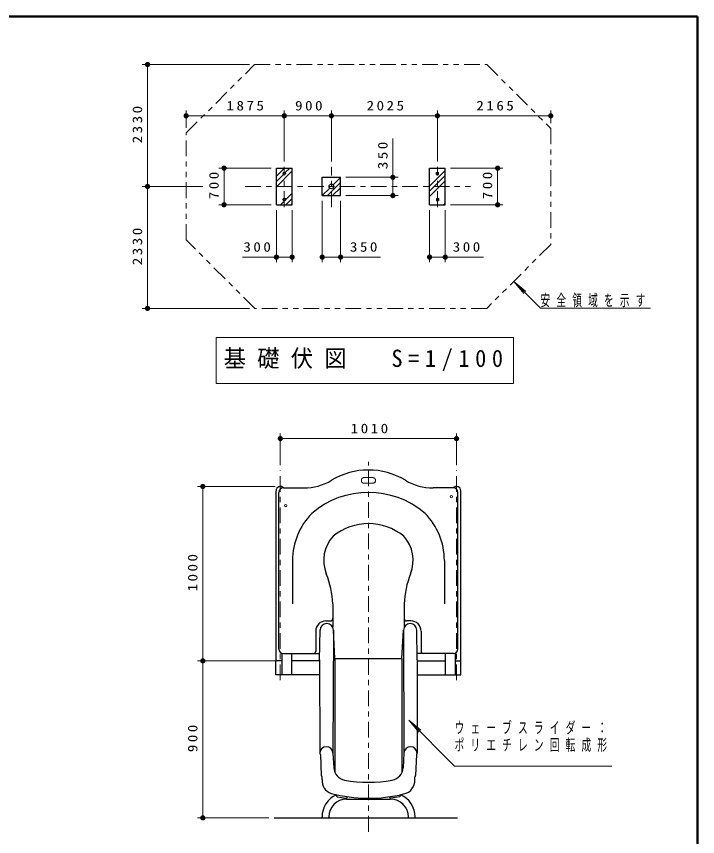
# Model space of a CAD drawing. Units: millimetres on the paper, scale 1:30, with parts at other scales. Extents: x -365 to 0, y -47 to 257.
# Drawn here: x -130.1 to 0, y 100.3 to 257 of the extents above; entities that cross this region are included whole.
import ezdxf

# ---------------------------------------------------------------- set-up
doc = ezdxf.new("R2010")
doc.units = ezdxf.units.MM
doc.linetypes.add('USER2', pattern=[6, 3, -1, 1, -1])
doc.linetypes.add('USER3', pattern=[8, 3, -1, 1, -1, 1, -1])
doc.layers.add('LY_1', color=7, linetype='Continuous', lineweight=13)
doc.layers.add('LY_2', color=7, linetype='Continuous', lineweight=13)
doc.styles.add('ＭＳ ゴシック', font='')
doc.styles.get('ＭＳ ゴシック').set_extended_font_data('MS Gothic')

# ---------------------------------------------------------------- blocks, each defined once
blk = doc.blocks.new('filled_dot')
at = {"color": 0, "linetype": 'Continuous', "lineweight": -2, "const_width": 1.25}
blk.add_lwpolyline([(-0.625, 0, 1), (0.625, 0, 1)], format="xyb", close=True, dxfattribs=at)

msp = doc.modelspace()

# ---------------------------------------------------------------- linework, layer by layer
at = {"layer": 'LY_1'}
for p, q in [((-85.611, 247.802), (-106.068, 247.802)), ((-105.068, 224.502), (-105.068, 247.802)), ((-97.695, 235.718), (-97.695, 239.002)), ((-78.945, 229.282), (-78.945, 239.002)), ((-78.945, 229.282), (-78.945, 239.002)), ((-69.945, 229.282), (-69.945, 239.002)), ((-69.945, 229.282), (-69.945, 239.002)), ((-49.695, 229.282), (-49.695, 239.002)), ((-49.695, 229.282), (-49.695, 239.002)), ((-28.045, 236.586), (-28.045, 239.002)), ((-97.695, 238.002), (-78.945, 238.002)), ((-78.945, 238.002), (-69.945, 238.002)), ((-69.945, 238.002), (-49.695, 238.002)), ((-49.695, 238.002), (-28.045, 238.002)), ((-58.195, 233.657), (-58.195, 222.752)), ((-81.445, 228.002), (-91.445, 228.002)), ((-90.445, 221.002), (-90.445, 228.002)), ((-80.445, 226.439), (-78.882, 228.002)), ((-80.445, 224.459), (-77.445, 227.459)), ((-78.749, 227.145), (-77.892, 228.002)), ((-51.195, 224.576), (-48.195, 227.576)), ((-47.195, 228.002), (-37.195, 228.002)), ((-38.195, 228.002), (-38.195, 221.002)), ((-80.445, 225.449), (-79.089, 226.806)), ((-69.626, 224.813), (-68.195, 226.244)), ((-67.195, 226.252), (-57.195, 226.252)), ((-51.195, 223.586), (-48.195, 226.586)), ((-94.493, 224.502), (-106.068, 224.502)), ((-105.068, 201.202), (-105.068, 224.502)), ((-71.687, 222.752), (-70.256, 224.183)), ((-70.697, 222.752), (-68.195, 225.254)), ((-69.707, 222.752), (-68.195, 224.264)), ((-51.195, 222.596), (-48.195, 225.596)), ((-78.707, 221.955), (-77.445, 223.216)), ((-67.195, 222.752), (-57.195, 222.752)), ((-79.66, 221.002), (-78.898, 221.764)), ((-78.67, 221.002), (-77.445, 222.226)), ((-77.68, 221.002), (-77.445, 221.236)), ((-71.695, 221.752), (-71.695, 210.002)), ((-68.195, 221.752), (-68.195, 210.002)), ((-48.547, 221.002), (-48.195, 221.354)), ((-81.445, 221.002), (-91.445, 221.002)), ((-80.445, 220.002), (-80.445, 210.002)), ((-77.445, 220.002), (-77.445, 210.002)), ((-51.195, 220.002), (-51.195, 210.002)), ((-48.195, 220.002), (-48.195, 210.002)), ((-47.195, 221.002), (-37.195, 221.002)), ((-77.445, 211.002), (-86.903, 211.002)), ((-60.546, 211.002), (-71.695, 211.002)), ((-40.911, 211.002), (-51.195, 211.002)), ((-35.1, 206.363), (-33.172, 204.065)), ((-35.1, 206.363), (-32.802, 204.435)), ((-29.997, 201.261), (-35.1, 206.363)), ((-85.601, 201.202), (-106.068, 201.202)), ((-29.997, 201.261), (-8.997, 201.261)), ((-91.942, 195.659), (-91.942, 186.859)), ((-35.142, 195.659), (-91.942, 195.659)), ((-35.142, 186.859), (-35.142, 195.659)), ((-91.942, 186.859), (-35.142, 186.859)), ((-79.704, 171.238), (-79.704, 177.313)), ((-46.037, 171.238), (-46.037, 177.313)), ((-79.704, 176.313), (-46.037, 176.313)), ((-80.704, 167.169), (-95.508, 167.169)), ((-94.508, 133.836), (-94.508, 167.169)), ((-80.204, 133.836), (-95.508, 133.836)), ((-80.204, 133.836), (-95.508, 133.836)), ((-94.508, 103.836), (-94.508, 133.836)), ((-55.184, 122.496), (-53.254, 120.199)), ((-55.184, 122.496), (-52.885, 120.569)), ((-46.412, 113.736), (-55.184, 122.496)), ((-46.412, 113.736), (-16.412, 113.736)), ((-81.878, 103.836), (-95.508, 103.836))]:
    msp.add_line(p, q, dxfattribs=at)
at = {"layer": 'LY_1', "lineweight": 25}
for p, q in [((-80.445, 221.002), (-80.445, 228.002)), ((-80.445, 228.002), (-77.445, 228.002)), ((-77.445, 221.002), (-77.445, 228.002)), ((-51.195, 228.002), (-48.195, 228.002)), ((-51.195, 221.002), (-51.195, 228.002)), ((-48.195, 221.002), (-48.195, 228.002)), ((-71.695, 222.752), (-71.695, 226.252)), ((-71.695, 226.252), (-68.195, 226.252)), ((-68.195, 222.752), (-68.195, 226.252)), ((-49.885, 227.167), (-49.505, 227.167)), ((-49.885, 226.787), (-49.885, 227.167)), ((-49.885, 226.787), (-49.505, 226.787)), ((-49.505, 226.787), (-49.505, 227.167)), ((-71.695, 222.752), (-68.195, 222.752)), ((-49.885, 222.217), (-49.505, 222.217)), ((-49.885, 222.217), (-49.885, 221.837)), ((-49.885, 221.837), (-49.505, 221.837)), ((-49.505, 222.217), (-49.505, 221.837)), ((-80.445, 221.002), (-77.445, 221.002)), ((-51.195, 221.002), (-48.195, 221.002)), ((-80.514, 133.836), (-80.514, 166.359)), ((-79.107, 166.881), (-75.218, 166.881)), ((-46.634, 166.881), (-50.523, 166.881)), ((-45.227, 133.836), (-45.227, 166.359)), ((-79.965, 136.09), (-79.965, 166.04)), ((-45.776, 136.09), (-45.776, 166.04)), ((-77.367, 153.039), (-77.367, 144.719)), ((-48.374, 153.039), (-48.374, 144.719)), ((-69.702, 144.719), (-69.702, 140.27)), ((-56.039, 144.719), (-56.039, 140.27)), ((-70.98, 141.474), (-70.139, 141.474)), ((-54.761, 141.474), (-55.602, 141.474)), ((-72.932, 139.523), (-72.932, 135.686)), ((-72.204, 134.033), (-72.107, 139.761)), ((-69.559, 139.716), (-69.646, 116.221)), ((-69.275, 134.299), (-69.559, 139.716)), ((-56.466, 134.299), (-56.182, 139.716)), ((-56.182, 139.716), (-56.095, 116.221)), ((-53.537, 134.033), (-53.634, 139.761)), ((-52.809, 139.523), (-52.809, 135.686)), ((-79.427, 135.305), (-79.427, 131.169)), ((-79.124, 135.249), (-72.273, 135.249)), ((-77.542, 135.249), (-77.542, 131.169)), ((-46.617, 135.249), (-53.468, 135.249)), ((-48.199, 135.249), (-48.199, 131.169)), ((-46.314, 135.305), (-46.314, 131.169)), ((-79.427, 133.836), (-80.537, 133.836)), ((-80.537, 131.169), (-80.537, 133.836)), ((-72.3, 133.836), (-77.542, 133.836)), ((-72.204, 134.033), (-72.184, 116.177)), ((-69.275, 134.299), (-69.275, 112.512)), ((-56.565, 134.204), (-69.176, 134.204)), ((-56.466, 134.299), (-56.466, 112.512)), ((-53.537, 134.033), (-53.557, 116.177)), ((-53.441, 133.836), (-48.199, 133.836)), ((-46.314, 133.836), (-45.204, 133.836)), ((-45.204, 131.169), (-45.204, 133.836)), ((-72.291, 131.169), (-80.537, 131.169)), ((-53.45, 131.169), (-45.204, 131.169)), ((-69.646, 116.221), (-69.498, 113.426)), ((-56.095, 116.221), (-56.243, 113.426)), ((-72.024, 115.93), (-71.884, 111.921)), ((-53.717, 115.93), (-53.857, 111.921)), ((-71.715, 111.165), (-71.715, 111.7)), ((-54.026, 111.165), (-54.026, 111.7)), ((-69.004, 108.26), (-69.004, 108.101)), ((-56.737, 108.271), (-56.737, 108.101)), ((-68.826, 107.888), (-67.159, 107.586)), ((-67.067, 107.398), (-58.637, 107.398)), ((-66.904, 107.88), (-66.904, 107.8)), ((-58.837, 107.879), (-58.837, 107.8)), ((-56.915, 107.888), (-58.582, 107.586)), ((-80.878, 103.836), (-45.863, 103.836)), ((-71.737, 103.836), (-71.737, 103.998)), ((-70.467, 103.836), (-70.467, 103.998)), ((-55.237, 103.836), (-55.237, 103.998)), ((-53.967, 103.836), (-53.967, 103.998))]:
    msp.add_line(p, q, dxfattribs=at)
at = {"layer": 'LY_1', "linetype": 'USER2'}
for p, q in [((-78.945, 220.573), (-78.945, 228.282)), ((-69.945, 220.573), (-69.945, 228.282)), ((-49.695, 220.573), (-49.695, 228.282)), ((-86.41, 224.502), (-43.352, 224.502)), ((-62.87, 101.196), (-62.87, 171.905)), ((-79.704, 130.16), (-79.704, 170.238)), ((-46.037, 130.16), (-46.037, 170.238))]:
    msp.add_line(p, q, dxfattribs=at)
at = {"layer": 'LY_1', "linetype": 'USER3'}
msp.add_lwpolyline([(-40.261, 247.802), (-28.045, 235.586), (-28.045, 213.418), (-40.261, 201.202), (-84.601, 201.202), (-97.695, 214.296), (-97.695, 234.718), (-84.611, 247.802)], close=True, dxfattribs=at)
at = {"layer": 'LY_1'}
msp.add_lwpolyline([(-62.038, 168.866), (-63.692, 168.866), (-63.791, 168.857), (-63.886, 168.83), (-63.975, 168.785), (-64.054, 168.726), (-64.121, 168.652), (-64.173, 168.568), (-64.209, 168.475), (-64.227, 168.378), (-64.227, 168.278), (-64.209, 168.181), (-64.173, 168.088), (-64.121, 168.004), (-64.054, 167.93), (-63.975, 167.871), (-63.886, 167.826), (-63.791, 167.799), (-63.692, 167.79), (-62.038, 167.79), (-61.939, 167.799), (-61.844, 167.826), (-61.755, 167.871), (-61.676, 167.93), (-61.609, 168.004), (-61.556, 168.088), (-61.521, 168.181), (-61.502, 168.278), (-61.502, 168.378), (-61.521, 168.475), (-61.556, 168.568), (-61.609, 168.652), (-61.676, 168.726), (-61.755, 168.785), (-61.844, 168.83), (-61.939, 168.857)], close=True, dxfattribs=at)
at = {"layer": 'LY_1', "lineweight": 25}
for centre, radius in [((-78.945, 227.002), 0.243), ((-69.945, 224.502), 0.446), ((-78.945, 222.002), 0.243)]:
    msp.add_circle(centre, radius, dxfattribs=at)
at = {"layer": 'LY_1'}
for centre in [(-47.055, 165.198), (-78.686, 163.516)]:
    msp.add_circle(centre, 0.219, dxfattribs=at)
at = {"layer": 'LY_1', "lineweight": 25}
for centre, radius, start, end in [((-62.87, 156.651), 13.662, 58.9303, 121.0697), ((-75.218, 177.144), 10.264, 270, 301.0697), ((-50.523, 177.144), 10.264, 238.9303, 270), ((-79.704, 166.359), 0.81, 40.11487, 180), ((-79.124, 166.04), 0.841, 90, 180), ((-46.037, 166.359), 0.81, 0, 139.88513), ((-46.617, 166.04), 0.841, 0, 90), ((-62.87, 149.477), 16.56, 49.16997, 130.83003), ((-64.573, 153.039), 12.794, 135.49911, 180), ((-61.168, 153.039), 12.794, 0, 44.50089), ((-62.87, 149.477), 10.604, 50.54221, 129.45779), ((-64.573, 153.039), 6.838, 137.44333, 201.84759), ((-61.168, 153.039), 6.838, 338.15241, 42.55667), ((-86.786, 144.133), 17.095, 1.96504, 21.84759), ((-38.955, 144.133), 17.095, 158.15241, 178.03495), ((-70.98, 139.523), 1.952, 90, 180), ((-70.139, 141.912), 0.438, 270, 0), ((-55.602, 141.912), 0.438, 180, 270), ((-54.761, 139.523), 1.952, 0, 90), ((-70.833, 139.709), 1.274, 0.33599, 179.66401), ((-54.907, 139.709), 1.274, 0.33599, 179.66401), ((-79.124, 136.09), 0.841, 180, 270), ((-73.37, 135.686), 0.438, 270, 0), ((-52.371, 135.686), 0.438, 180, 270), ((-46.617, 136.09), 0.841, 270, 0), ((-72.022, 116.156), 0.163, 172.89392, 250.27419), ((-70.914, 116.154), 1.27, 3.02029, 179), ((-72.103, 115.928), 0.0796, 2, 70.53716), ((-54.827, 116.154), 1.27, 1, 176.97971), ((-53.638, 115.928), 0.0796, 109.46284, 178), ((-53.719, 116.156), 0.163, 289.72581, 7.10608), ((-66.962, 113.56), 2.54, 183.02029, 259.69049), ((-58.779, 113.56), 2.54, 280.30951, 356.97971), ((-71.723, 111.927), 0.161, 182, 252.67136), ((-71.795, 111.697), 0.0796, 2, 72.67136), ((-53.946, 111.697), 0.0796, 107.32864, 178), ((-54.018, 111.927), 0.161, 287.32864, 358), ((-69.145, 110.944), 2.579, 175.08305, 251.34375), ((-62.87, 136.051), 25.4, 259.69049, 280.30951), ((-56.596, 110.944), 2.579, 279.99348, 4.91695), ((-67.067, 103.998), 4.67, 114.16008, 180), ((-62.87, 135.516), 27.933, 255.27556, 283.9253), ((-58.637, 103.998), 4.67, 0, 66.0021), ((-67.067, 103.998), 3.4, 90, 180), ((-68.787, 108.101), 0.217, 180, 259.75496), ((-67.12, 107.8), 0.217, 259.75496, 0), ((-58.62, 107.8), 0.217, 180, 280.24504), ((-58.637, 103.998), 3.4, 0, 90), ((-56.954, 108.101), 0.217, 280.24504, 0)]:
    msp.add_arc(centre, radius, start, end, dxfattribs=at)
at = {"layer": 'LY_2', "lineweight": 50}
for p, q in [((0, 257), (-365, 257)), ((0, 0), (0, 257))]:
    msp.add_line(p, q, dxfattribs=at)

# ---------------------------------------------------------------- block references
at = {"layer": 'LY_1', "xscale": 0.4, "yscale": 0.4}
for p, rotation in [((-105.068, 247.802), 270), ((-78.945, 238.002), 180), ((-69.945, 238.002), 180), ((-49.695, 238.002), 180), ((-28.045, 238.002), 180), ((-90.445, 228.002), 270), ((-38.195, 228.002), 270), ((-58.195, 226.252), 270), ((-105.068, 224.502), 270), ((-105.068, 224.502), 90), ((-58.195, 222.752), 90), ((-90.445, 221.002), 90), ((-38.195, 221.002), 90), ((-77.445, 211.002), 180), ((-68.195, 211.002), 180), ((-48.195, 211.002), 180), ((-105.068, 201.202), 90), ((-46.037, 176.313), 180), ((-94.508, 167.169), 270), ((-94.508, 133.836), 270), ((-94.508, 133.836), 90), ((-94.508, 103.836), 90)]:
    msp.add_blockref('filled_dot', p, dxfattribs=dict(at, rotation=rotation))
for p in [(-97.695, 238.002), (-78.945, 238.002), (-69.945, 238.002), (-49.695, 238.002), (-80.445, 211.002), (-71.695, 211.002), (-51.195, 211.002), (-79.704, 176.313)]:
    msp.add_blockref('filled_dot', p, dxfattribs=at)

# ---------------------------------------------------------------- texts
at = {"layer": 'LY_1', "style": 'ＭＳ ゴシック'}
for s, insert, char_height, attachment_point in [('\\T1.33;\\W1.15;1875', (-86.173, 239.002), 1.833, 8), ('\\T1.33;\\W1.15;900', (-74.029, 239.002), 1.833, 8), ('\\T1.33;\\W1.15;2025', (-59.411, 239.002), 1.833, 8), ('\\T1.33;\\W1.15;2165', (-38.443, 239.002), 1.833, 8), ('\\T1.33;\\W1.15;300', (-83.903, 212.002), 1.833, 8), ('\\T1.33;\\W1.15;350', (-63.546, 212.002), 1.833, 8), ('\\T1.33;\\W1.15;300', (-43.911, 212.002), 1.833, 8), ('\\T1.64;\\W0.6;安全領域を示す', (-29.997, 201.411), 2.199, 7), ('\\T1.5;\\W0.95;基礎伏図\u3000S=1/100', (-90.542, 191.259), 3.299, 4), ('\\T1.33;\\W1.15;1010', (-62.447, 177.313), 1.833, 8), ('\\T1.64;\\W0.6;ウェーブスライダー：', (-46.412, 122.186), 2.199, 1), ('\\T1.64;\\W0.6;ポリエチレン回転成形', (-46.412, 118.886), 2.199, 1)]:
    msp.add_mtext(s, dxfattribs=dict(at, insert=insert, char_height=char_height, attachment_point=attachment_point))
at = {"layer": 'LY_1', "char_height": 1.833, "attachment_point": 8, "rotation": 90, "style": 'ＭＳ ゴシック'}
for s, insert in [('\\T1.33;\\W1.15;2330', (-106.068, 236.561)), ('\\T1.33;\\W1.15;350', (-59.195, 230.657)), ('\\T1.33;\\W1.15;700', (-91.445, 224.919)), ('\\T1.33;\\W1.15;700', (-39.195, 224.919)), ('\\T1.33;\\W1.15;2330', (-106.068, 213.261)), ('\\T1.33;\\W1.15;1000', (-95.508, 150.923)), ('\\T1.33;\\W1.15;900', (-95.508, 119.252))]:
    msp.add_mtext(s, dxfattribs=dict(at, insert=insert))

doc.saveas('drawing.dxf')
